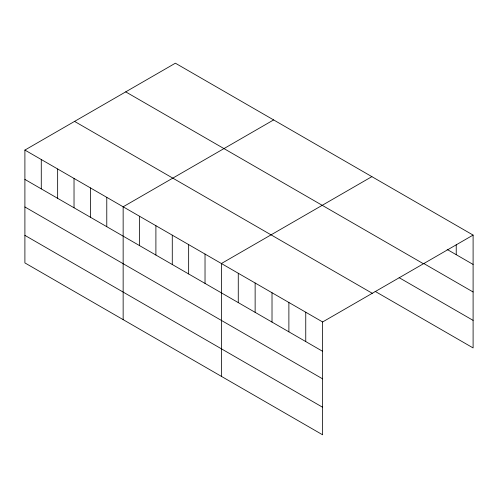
<?xml version="1.0" encoding="UTF-8"?>
<svg xmlns="http://www.w3.org/2000/svg" width="498" height="498" viewBox="0 0 498 498"><rect width="100%" height="100%" fill="white"/><g stroke="black" fill="none" stroke-linecap="round" stroke-linejoin="round"><path stroke-width="0.75" d="M24.9 150.072L322.623 321.963L322.623 434.804L24.9 262.913L24.9 150.072L175.377 63.196L473.1 235.087L473.1 347.928L375.119 291.355M273.626 119.918L123.149 206.794L123.149 319.635M371.875 176.647L221.398 263.523L221.398 376.357M322.623 321.963L473.1 235.087M447.142 249.448L473.1 264.432M423.786 263.517L473.1 291.984M125.72 91.869L423.443 263.753M399.128 277.666L473.1 320.376M74.557 121.406L372.28 293.297M24.9 179.417L322.623 351.308M24.9 206.969L322.623 378.86M24.9 235.361L322.623 407.252M456.23 244.655L456.23 254.69M305.753 312.221L305.753 341.566M288.884 302.485L288.884 331.83M272.014 292.743L272.014 322.088M255.138 283.001L255.138 312.346M238.268 273.259L238.268 302.603M205.027 254.067L205.027 283.412M188.649 244.611L188.649 273.956M172.277 235.156L172.277 264.506M155.899 225.706L155.899 255.051M139.527 216.25L139.527 245.595M106.777 197.345L106.777 226.69M90.399 187.889L90.399 217.234M74.028 178.433L74.028 207.778M57.65 168.984L57.65 198.329M41.278 159.528L41.278 188.873"/></g></svg>
